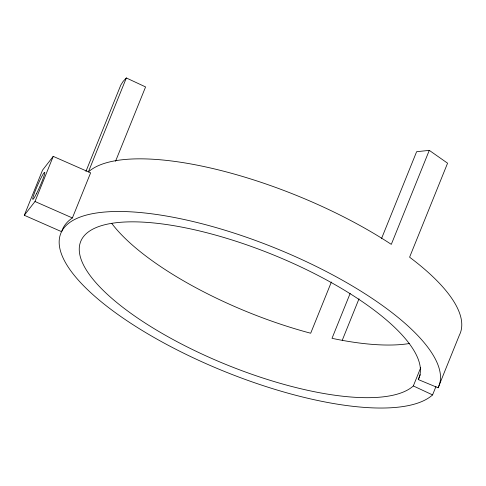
<?xml version="1.0" encoding="UTF-8"?>
<svg xmlns="http://www.w3.org/2000/svg" width="486" height="486" viewBox="0 0 486 486"><rect width="100%" height="100%" fill="white"/><g stroke="black" fill="none" stroke-linecap="round" stroke-linejoin="round"><path stroke-width="0.73" d="M24.3 215.28L42.531 170.155L53.229 156.377L90.621 172.828L72.39 217.947C67.469 221.245 63.32 225.929 61.637 231.701L24.3 215.28L34.998 201.502L53.229 156.377M85.937 171.382L120.795 85.093L123.171 81.35L126.336 77.96L145.581 86.927L115.534 161.291M126.336 77.96L88.355 171.965A203.871 66.71 22 0 1 391.303 244.367L429.284 150.362L447.576 163.193L409.595 257.197A203.871 66.71 22 0 1 459.385 335.133L438.111 387.779L418.282 379.56A182.402 59.687 22 0 0 195.931 230.103A182.402 59.687 22 0 0 131.153 313.525A182.402 59.687 22 0 0 413.331 385.945L432.576 394.911L435.978 386.492M331.379 282.02L310.688 333.232A182.402 59.687 22 0 1 111.75 223.402M350.151 293.429L332.011 338.323A182.402 59.687 22 0 0 409.552 343.493M381.48 238.699L416.623 151.705L429.284 150.362M342.296 340.17L359.02 298.775M413.331 385.945L420.7 367.695M418.282 379.56L420.269 374.651M34.998 201.502L72.39 217.947M432.576 394.911A203.871 66.71 22 0 1 117.187 313.968A203.871 66.71 22 0 1 189.583 220.723A203.871 66.71 22 0 1 438.111 387.779M36.493 193.665A14.714 1.282 -66.3 0 0 44.748 172.409A14.714 1.282 -66.3 0 0 35.053 191.417A14.714 1.282 -66.3 0 0 36.493 193.665"/></g></svg>
